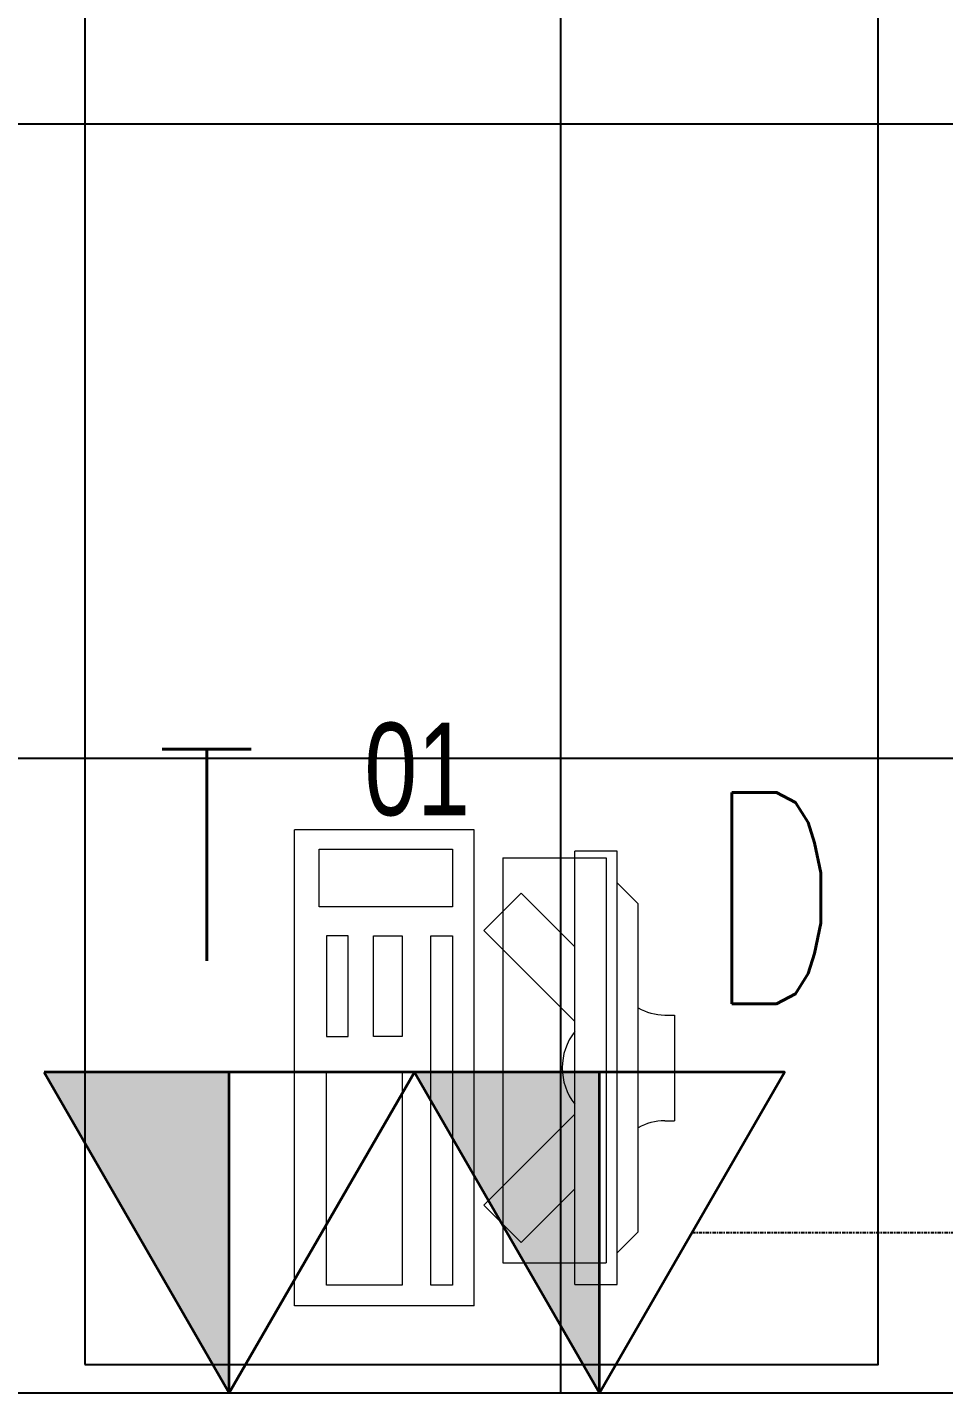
# Model space of a CAD drawing. Extents: x -560814 to 57327, y -29287 to 19916.
# Drawn here: x 30172 to 31038, y -6810 to -5519 of the extents above; entities that cross this region are included whole.
import ezdxf

# ---------------------------------------------------------------- set-up
doc = ezdxf.new("R2010")
doc.units = 0
doc.header["$LTSCALE"] = 0.25
doc.linetypes.add('DASHDOT', pattern=[25.4, 12.7, -6.35, 0, -6.35])
for name, color, linetype, lineweight in [('01-First Floor$0$72_EGR_EQP_TAG', 142, 'Continuous', 5), ('01-First Floor$0$LOADING', 253, 'Continuous', 5), ('01-First Floor$0$Walls', 251, 'Continuous', 5), ('E-LITE-CLNG-CNDT', 6, 'DASHDOT', 35), ('T-DATA-CLNG-COND', 51, 'DASHDOT', 25), ('T-DATA-DEVC-TYPE', 2, 'Continuous', 25), ('T-DATA-WALL @ 100', 33, 'Continuous', 35)]:
    doc.layers.add(name, color=color, linetype=linetype, lineweight=lineweight)
doc.layers.add('01-First Floor$0$FALSE CEILING', color=251, linetype='Continuous')
doc.styles.add('01-First Floor$0$X3G_ENTITY_257CFD', font='swisscl.ttf', dxfattribs={"height": 200})
doc.styles.add('DC_SIMPLEX', font='SIMPLEX.shx', dxfattribs={"width": 0.7})

# ---------------------------------------------------------------- blocks, each defined once
blk = doc.blocks.new('*U29')
blk.add_hatch(color=254).paths.add_polyline_path([(1.75, 3.031), (0, 3.031), (0, 0)])
blk.add_line((0, 0), (0, 3.031))
blk.add_lwpolyline([(1.75, 3.031), (0, 0), (-1.75, 3.031)], close=True)
at = {"layer": 'T-DATA-DEVC-TYPE', "style": 'DC_SIMPLEX', "width": 0.7, "flags": 8}
blk.add_attdef('DC_TYPE', (2.682, 5.634), '', height=2, rotation=360, dxfattribs=at)
blk = doc.blocks.new('*U30')
blk.add_hatch(color=254).paths.add_polyline_path([(1.75, 3.031), (0, 3.031), (0, 0)])
blk.add_line((0, 0), (0, 3.031))
blk.add_lwpolyline([(1.75, 3.031), (0, 0), (-1.75, 3.031)], close=True)
at = {"layer": 'T-DATA-DEVC-TYPE', "style": 'DC_SIMPLEX', "width": 0.7, "flags": 8}
blk.add_attdef('DC_TYPE', (2.682, 5.634), '', height=2, rotation=360, dxfattribs=at)
blk = doc.blocks.new('01-First Floor$0$ITCWLS1-P')
at = {"layer": '01-First Floor$0$LOADING'}
for p, q in [((-0.17, 0.45), (-0.17, 0)), ((-0.17, 0.45), (0, 0.45)), ((0, 0.45), (0, 0)), ((-0.2651, 0.43, 0), (-0.3051, 0.43, 0)), ((-0.3051, 0.43, 0), (-0.3051, 0.02, 0)), ((-0.2651, 0.43, 0), (-0.2651, 0.02, 0)), ((-0.1496, 0.4305), (-0.1291, 0.4305)), ((-0.1291, 0.4305), (-0.1291, 0.4089)), ((-0.197, 0.4094), (-0.295, 0.4094)), ((-0.295, 0.0264), (-0.295, 0.4094)), ((-0.197, 0.0264), (-0.197, 0.4094)), ((-0.3251, 0.38, 0), (-0.3051, 0.4, 0)), ((-0.3251, 0.38, 0), (-0.3251, 0.07, 0)), ((-0.3503, 0.275), (-0.3596, 0.275)), ((-0.3596, 0.175), (-0.3596, 0.275)), ((-0.3503, 0.175), (-0.3596, 0.175)), ((-0.3251, 0.07, 0), (-0.3051, 0.05, 0)), ((-0.197, 0.0264), (-0.295, 0.0264)), ((-0.3051, 0.02, 0), (-0.2651, 0.02, 0)), ((-0.17, 0), (0, 0))]:
    blk.add_line(p, q, dxfattribs=at)
at = {"layer": '01-First Floor$0$LOADING', "extrusion": (2.48281e-10, 3.18408e-10, -1)}
for p, q in [((-0.2651, 0.3395), (-0.2144, 0.3902)), ((-0.1791, 0.3548), (-0.2144, 0.3902)), ((-0.2651, 0.2688), (-0.1791, 0.3548))]:
    blk.add_line(p, q, dxfattribs=at)
at = {"layer": '01-First Floor$0$LOADING', "extrusion": (2.48281e-10, -3.18408e-10, -1)}
for p, q in [((-0.2651, 0.1812), (-0.1791, 0.0952)), ((-0.2651, 0.1105), (-0.2144, 0.0598)), ((-0.1791, 0.0952), (-0.2144, 0.0598))]:
    blk.add_line(p, q, dxfattribs=at)
at = {"layer": '01-First Floor$0$LOADING'}
for points in [[(-0.1291, 0.4089), (-0.1291, 0.1), (-0.1496, 0.1), (-0.1496, 0.4305)], [(-0.1496, 0.1), (-0.1496, 0.1), (-0.1496, 0.1), (-0.1496, 0.1), (-0.1496, 0.1), (-0.1496, 0.1), (-0.1496, 0.1), (-0.1496, 0.1), (-0.1496, 0.1)], [(-0.1496, 0.1), (-0.1496, 0.1), (-0.1496, 0.1), (-0.1496, 0.1), (-0.1496, 0.1), (-0.1496, 0.1), (-0.1496, 0.1), (-0.1496, 0.1), (-0.1496, 0.1), (-0.1496, 0.1), (-0.1496, 0.1), (-0.1496, 0.1), (-0.1496, 0.1), (-0.1496, 0.1), (-0.1496, 0.1), (-0.1496, 0.1), (-0.1496, 0.1), (-0.1496, 0.1)], [(-0.1496, 0.1), (-0.1496, 0.1), (-0.1496, 0.1), (-0.1496, 0.1), (-0.1496, 0.1), (-0.1496, 0.1), (-0.1496, 0.1), (-0.1496, 0.1), (-0.1496, 0.1), (-0.1496, 0.1)], [(-0.1496, 0.1), (-0.1496, 0.1), (-0.1496, 0.1), (-0.1496, 0.1), (-0.1496, 0.1), (-0.1496, 0.1), (-0.1496, 0.1)], [(-0.1496, 0.1), (-0.1496, 0.1), (-0.1496, 0.1), (-0.1496, 0.1), (-0.1496, 0.1), (-0.1496, 0.1), (-0.1496, 0.1), (-0.1496, 0.1), (-0.1496, 0.1), (-0.1496, 0.1)], [(-0.1496, 0.1), (-0.1496, 0.1), (-0.1496, 0.1), (-0.1496, 0.1), (-0.1496, 0.1), (-0.1496, 0.1), (-0.1496, 0.1), (-0.1496, 0.1), (-0.1496, 0.1), (-0.1496, 0.1), (-0.1496, 0.1), (-0.1496, 0.1), (-0.1496, 0.1), (-0.1496, 0.1), (-0.1496, 0.1)], [(-0.1496, 0.1), (-0.1496, 0.1), (-0.1496, 0.1), (-0.1496, 0.1), (-0.1496, 0.1), (-0.1496, 0.1), (-0.1496, 0.1), (-0.1496, 0.1), (-0.1496, 0.1), (-0.1496, 0.1)], [(-0.1496, 0.1), (-0.1496, 0.1), (-0.1496, 0.1), (-0.1496, 0.1), (-0.1496, 0.1), (-0.1496, 0.1), (-0.1496, 0.1), (-0.1496, 0.1), (-0.1496, 0.1), (-0.1496, 0.1)], [(-0.1496, 0.1), (-0.1496, 0.1), (-0.1496, 0.1), (-0.1496, 0.1), (-0.1496, 0.1), (-0.1496, 0.1), (-0.1496, 0.1), (-0.1496, 0.1), (-0.1496, 0.1), (-0.1496, 0.1), (-0.1496, 0.1), (-0.1496, 0.1), (-0.1496, 0.1), (-0.1496, 0.1), (-0.1496, 0.1), (-0.1496, 0.1), (-0.1496, 0.1), (-0.1496, 0.1), (-0.1496, 0.1), (-0.1496, 0.1), (-0.1496, 0.1), (-0.1496, 0.1), (-0.1496, 0.1), (-0.1496, 0.1), (-0.1496, 0.1), (-0.1496, 0.1), (-0.1496, 0.1), (-0.1496, 0.1), (-0.1496, 0.1), (-0.1496, 0.1), (-0.1496, 0.1), (-0.1496, 0.1), (-0.1496, 0.1), (-0.1496, 0.1), (-0.1496, 0.1), (-0.1496, 0.1), (-0.1496, 0.1), (-0.1496, 0.1), (-0.1496, 0.1), (-0.1496, 0.1), (-0.1496, 0.1), (-0.1496, 0.1), (-0.1496, 0.1), (-0.1496, 0.1), (-0.1496, 0.1), (-0.1496, 0.1), (-0.1496, 0.1), (-0.1496, 0.1), (-0.1496, 0.1), (-0.1496, 0.1), (-0.1496, 0.1), (-0.1496, 0.1), (-0.1496, 0.1), (-0.1496, 0.1)], [(-0.1496, 0.1), (-0.1496, 0.1), (-0.1496, 0.1), (-0.1496, 0.1), (-0.1496, 0.1), (-0.1496, 0.1), (-0.1496, 0.1), (-0.1496, 0.1), (-0.1496, 0.1), (-0.1496, 0.1), (-0.1496, 0.1), (-0.1496, 0.1), (-0.1496, 0.1), (-0.1496, 0.1), (-0.1496, 0.1), (-0.1496, 0.1), (-0.1496, 0.1), (-0.1496, 0.1), (-0.1496, 0.1), (-0.1496, 0.1), (-0.1496, 0.1), (-0.1496, 0.1), (-0.1496, 0.1), (-0.1496, 0.1), (-0.1496, 0.1), (-0.1496, 0.1), (-0.1496, 0.1), (-0.1496, 0.1), (-0.1496, 0.1), (-0.1496, 0.1), (-0.1496, 0.1), (-0.1496, 0.1), (-0.1496, 0.1), (-0.1496, 0.1), (-0.1496, 0.1), (-0.1496, 0.1), (-0.1496, 0.1), (-0.1496, 0.1), (-0.1496, 0.1), (-0.1496, 0.1), (-0.1496, 0.1), (-0.1496, 0.1), (-0.1496, 0.1), (-0.1496, 0.1), (-0.1496, 0.1), (-0.1496, 0.1), (-0.1496, 0.1), (-0.1496, 0.1), (-0.1496, 0.1), (-0.1496, 0.1), (-0.1496, 0.1), (-0.1496, 0.1), (-0.1496, 0.1), (-0.1496, 0.1), (-0.1496, 0.1), (-0.1496, 0.1), (-0.1496, 0.1), (-0.1496, 0.1), (-0.1496, 0.1), (-0.1496, 0.1), (-0.1496, 0.1), (-0.1496, 0.1), (-0.1496, 0.1), (-0.1496, 0.1), (-0.1496, 0.1), (-0.1496, 0.1), (-0.1496, 0.1), (-0.1496, 0.1), (-0.1496, 0.1), (-0.1496, 0.1), (-0.1496, 0.1), (-0.1496, 0.1), (-0.1496, 0.1), (-0.1496, 0.1), (-0.1496, 0.1), (-0.1496, 0.1), (-0.1496, 0.1), (-0.1496, 0.1), (-0.1496, 0.1), (-0.1496, 0.1), (-0.1496, 0.1), (-0.1496, 0.1), (-0.1496, 0.1), (-0.1496, 0.1), (-0.1496, 0.1), (-0.1496, 0.1), (-0.1496, 0.1), (-0.1496, 0.1), (-0.1496, 0.1)], [(-0.1496, 0.1), (-0.1496, 0.1), (-0.1496, 0.1), (-0.1496, 0.1), (-0.1496, 0.1), (-0.1496, 0.1), (-0.1496, 0.1), (-0.1496, 0.1), (-0.1496, 0.1), (-0.1496, 0.1), (-0.1496, 0.1), (-0.1496, 0.1)], [(-0.1496, 0.1), (-0.1496, 0.1), (-0.1496, 0.1), (-0.1496, 0.1), (-0.1496, 0.1), (-0.1496, 0.1), (-0.1496, 0.1)], [(-0.1496, 0.1), (-0.1496, 0.1), (-0.1496, 0.1), (-0.1496, 0.1), (-0.1496, 0.1), (-0.1496, 0.1), (-0.1496, 0.1), (-0.1496, 0.1), (-0.1496, 0.1), (-0.1496, 0.1), (-0.1496, 0.1), (-0.1496, 0.1), (-0.1496, 0.1), (-0.1496, 0.1), (-0.1496, 0.1), (-0.1496, 0.1), (-0.1496, 0.1)], [(-0.1496, 0.1), (-0.1496, 0.1), (-0.1496, 0.1), (-0.1496, 0.1), (-0.1496, 0.1), (-0.1496, 0.1), (-0.1496, 0.1), (-0.1496, 0.1), (-0.1496, 0.1), (-0.1496, 0.1), (-0.1496, 0.1), (-0.1496, 0.1), (-0.1496, 0.1), (-0.1496, 0.1), (-0.1496, 0.1), (-0.1496, 0.1), (-0.1496, 0.1), (-0.1496, 0.1), (-0.1496, 0.1), (-0.1496, 0.1), (-0.1496, 0.1), (-0.1496, 0.1), (-0.1496, 0.1), (-0.1496, 0.1), (-0.1496, 0.1), (-0.1496, 0.1), (-0.1496, 0.1), (-0.1496, 0.1), (-0.1496, 0.1), (-0.1496, 0.1), (-0.1496, 0.1), (-0.1496, 0.1), (-0.1496, 0.1), (-0.1496, 0.1), (-0.1496, 0.1), (-0.1496, 0.1), (-0.1496, 0.1), (-0.1496, 0.1), (-0.1496, 0.1), (-0.1496, 0.1), (-0.1496, 0.1), (-0.1496, 0.1), (-0.1496, 0.1), (-0.1496, 0.1), (-0.1496, 0.1), (-0.1496, 0.1), (-0.1496, 0.1), (-0.1496, 0.1), (-0.1496, 0.1), (-0.1496, 0.1), (-0.1496, 0.1), (-0.1496, 0.1), (-0.1496, 0.1), (-0.1496, 0.1), (-0.1496, 0.1), (-0.1496, 0.1), (-0.1496, 0.1), (-0.1496, 0.1), (-0.1496, 0.1), (-0.1496, 0.1), (-0.1496, 0.1), (-0.1496, 0.1), (-0.1496, 0.1), (-0.1496, 0.1), (-0.1496, 0.1), (-0.1496, 0.1), (-0.1496, 0.1), (-0.1496, 0.1), (-0.1496, 0.1), (-0.1496, 0.1), (-0.1496, 0.1), (-0.1496, 0.1), (-0.1496, 0.1), (-0.1496, 0.1), (-0.1496, 0.1), (-0.1496, 0.1), (-0.1496, 0.1), (-0.1496, 0.1), (-0.1496, 0.1), (-0.1496, 0.1), (-0.1496, 0.1), (-0.1496, 0.1), (-0.1496, 0.1), (-0.1496, 0.1), (-0.1496, 0.1), (-0.1496, 0.1), (-0.1496, 0.1), (-0.1496, 0.1), (-0.1496, 0.1), (-0.1496, 0.1), (-0.1496, 0.1), (-0.1496, 0.1), (-0.1496, 0.1), (-0.1496, 0.1), (-0.1496, 0.1), (-0.1496, 0.1), (-0.1496, 0.1), (-0.1496, 0.1), (-0.1496, 0.1), (-0.1496, 0.1), (-0.1496, 0.1), (-0.1496, 0.1), (-0.1496, 0.1), (-0.1496, 0.1), (-0.1496, 0.1), (-0.1496, 0.1), (-0.1496, 0.1), (-0.1496, 0.1), (-0.1496, 0.1), (-0.1496, 0.1), (-0.1496, 0.1)], [(-0.1496, 0.1), (-0.1496, 0.1), (-0.1496, 0.1), (-0.1496, 0.1), (-0.1496, 0.1), (-0.1496, 0.1), (-0.1496, 0.1), (-0.1496, 0.1)]]:
    blk.add_lwpolyline(points, dxfattribs=at)
for points in [[(-0.1019, 0.4305), (-0.0304, 0.4305), (-0.0304, 0.2294), (-0.1019, 0.2294)], [(-0.1019, 0.1954), (-0.0747, 0.1954), (-0.0747, 0.1), (-0.1019, 0.1)], [(-0.0304, 0.1954), (-0.0508, 0.1954), (-0.0508, 0.1), (-0.0304, 0.1)], [(-0.1496, 0.1), (-0.1496, 0.1), (-0.1496, 0.1), (-0.1496, 0.1), (-0.1496, 0.1), (-0.1496, 0.1), (-0.1496, 0.1), (-0.1496, 0.1), (-0.1496, 0.1), (-0.1496, 0.1), (-0.1496, 0.1), (-0.1496, 0.1), (-0.1496, 0.1), (-0.1496, 0.1), (-0.1496, 0.1), (-0.1496, 0.1), (-0.1496, 0.1), (-0.1496, 0.1), (-0.1496, 0.1), (-0.1496, 0.1), (-0.1496, 0.1), (-0.1496, 0.1), (-0.1496, 0.1), (-0.1496, 0.1), (-0.1496, 0.1), (-0.1496, 0.1), (-0.1496, 0.1), (-0.1496, 0.1), (-0.1496, 0.1), (-0.1496, 0.1), (-0.1496, 0.1), (-0.1496, 0.1), (-0.1496, 0.1), (-0.1496, 0.1), (-0.1496, 0.1), (-0.1496, 0.1), (-0.1496, 0.1), (-0.1496, 0.1), (-0.1496, 0.1), (-0.1496, 0.1), (-0.1496, 0.1), (-0.1496, 0.1), (-0.1496, 0.1), (-0.1496, 0.1), (-0.1496, 0.1), (-0.1496, 0.1), (-0.1496, 0.1), (-0.1496, 0.1), (-0.1496, 0.1), (-0.1496, 0.1), (-0.1496, 0.1), (-0.1496, 0.1), (-0.1496, 0.1), (-0.1496, 0.1), (-0.1496, 0.1), (-0.1496, 0.1), (-0.1496, 0.1), (-0.1496, 0.1), (-0.1496, 0.1), (-0.1496, 0.1), (-0.1496, 0.1), (-0.1496, 0.1), (-0.1496, 0.1), (-0.1496, 0.1), (-0.1496, 0.1), (-0.1496, 0.1), (-0.1496, 0.1), (-0.1496, 0.1), (-0.1496, 0.1), (-0.1496, 0.1), (-0.1496, 0.1), (-0.1496, 0.1), (-0.1496, 0.1), (-0.1496, 0.1), (-0.1496, 0.1), (-0.1496, 0.1), (-0.1496, 0.1), (-0.1496, 0.1), (-0.1496, 0.1), (-0.1496, 0.1), (-0.1496, 0.1), (-0.1496, 0.1), (-0.1496, 0.1), (-0.1496, 0.1), (-0.1496, 0.1), (-0.1496, 0.1), (-0.1496, 0.1), (-0.1496, 0.1), (-0.1496, 0.1), (-0.1496, 0.1), (-0.1496, 0.1), (-0.1496, 0.1), (-0.1496, 0.1), (-0.1496, 0.1), (-0.1496, 0.1), (-0.1496, 0.1), (-0.1496, 0.1), (-0.1496, 0.1), (-0.1496, 0.1), (-0.1496, 0.1), (-0.1496, 0.1), (-0.1496, 0.1), (-0.1496, 0.1), (-0.1496, 0.1), (-0.1496, 0.1), (-0.1496, 0.1), (-0.1496, 0.1), (-0.1496, 0.1), (-0.1496, 0.1), (-0.1496, 0.1), (-0.1496, 0.1), (-0.1496, 0.1), (-0.1496, 0.1), (-0.1496, 0.1), (-0.1496, 0.1), (-0.1496, 0.1), (-0.1496, 0.1), (-0.1496, 0.1), (-0.1496, 0.1), (-0.1496, 0.1), (-0.1496, 0.1), (-0.1496, 0.1), (-0.1496, 0.1), (-0.1496, 0.1), (-0.1496, 0.1), (-0.1496, 0.1), (-0.1496, 0.1), (-0.1496, 0.1), (-0.1496, 0.1), (-0.1496, 0.1), (-0.1496, 0.1), (-0.1496, 0.1), (-0.1496, 0.1), (-0.1496, 0.1), (-0.1496, 0.1), (-0.1496, 0.1), (-0.1496, 0.1), (-0.1496, 0.1), (-0.1496, 0.1), (-0.1496, 0.1), (-0.1496, 0.1), (-0.1496, 0.1), (-0.1496, 0.1), (-0.1496, 0.1), (-0.1496, 0.1), (-0.1496, 0.1), (-0.1496, 0.1), (-0.1496, 0.1), (-0.1496, 0.1), (-0.1496, 0.1), (-0.1496, 0.1), (-0.1496, 0.1), (-0.1496, 0.1), (-0.1496, 0.1), (-0.1496, 0.1), (-0.1496, 0.1), (-0.1496, 0.1), (-0.1496, 0.1), (-0.1496, 0.1), (-0.1496, 0.1), (-0.1496, 0.1), (-0.1496, 0.1), (-0.1496, 0.1), (-0.1496, 0.1), (-0.1496, 0.1), (-0.1496, 0.1), (-0.1496, 0.1), (-0.1496, 0.1), (-0.1496, 0.1), (-0.1496, 0.1), (-0.1496, 0.1), (-0.1496, 0.1), (-0.1496, 0.1), (-0.1496, 0.1), (-0.1496, 0.1), (-0.1496, 0.1), (-0.1496, 0.1), (-0.1496, 0.1), (-0.1496, 0.1), (-0.1496, 0.1), (-0.1496, 0.1), (-0.1496, 0.1), (-0.1496, 0.1), (-0.1496, 0.1), (-0.1496, 0.1), (-0.1496, 0.1), (-0.1496, 0.1), (-0.1496, 0.1), (-0.1496, 0.1), (-0.1496, 0.1), (-0.1496, 0.1), (-0.1496, 0.1), (-0.1496, 0.1), (-0.1496, 0.1), (-0.1496, 0.1), (-0.1496, 0.1), (-0.1496, 0.1), (-0.1496, 0.1), (-0.1496, 0.1), (-0.1496, 0.1), (-0.1496, 0.1), (-0.1496, 0.1), (-0.1496, 0.1), (-0.1496, 0.1), (-0.1496, 0.1), (-0.1496, 0.1), (-0.1496, 0.1), (-0.1496, 0.1), (-0.1496, 0.1), (-0.1496, 0.1), (-0.1496, 0.1), (-0.1496, 0.1), (-0.1496, 0.1), (-0.1496, 0.1), (-0.1496, 0.1), (-0.1496, 0.1), (-0.1496, 0.1), (-0.1496, 0.1), (-0.1496, 0.1), (-0.1496, 0.1), (-0.1496, 0.1), (-0.1496, 0.1), (-0.1496, 0.1), (-0.1496, 0.1), (-0.1496, 0.1), (-0.1496, 0.1), (-0.1496, 0.1), (-0.1496, 0.1), (-0.1496, 0.1), (-0.1496, 0.1), (-0.1496, 0.1), (-0.1496, 0.1), (-0.1496, 0.1), (-0.1496, 0.1), (-0.1496, 0.1), (-0.1496, 0.1), (-0.1496, 0.1), (-0.1496, 0.1), (-0.1496, 0.1), (-0.1496, 0.1), (-0.1496, 0.1), (-0.1496, 0.1), (-0.1496, 0.1), (-0.1496, 0.1), (-0.1496, 0.1), (-0.1496, 0.1), (-0.1496, 0.1), (-0.1496, 0.1), (-0.1496, 0.1), (-0.1496, 0.1), (-0.1496, 0.1), (-0.1496, 0.1), (-0.1496, 0.1), (-0.1496, 0.1), (-0.1496, 0.1), (-0.1496, 0.1), (-0.1496, 0.1), (-0.1496, 0.1), (-0.1496, 0.1), (-0.1496, 0.1), (-0.1496, 0.1), (-0.1496, 0.1), (-0.1496, 0.1), (-0.1496, 0.1), (-0.1496, 0.1), (-0.1496, 0.1), (-0.1496, 0.1), (-0.1496, 0.1), (-0.1496, 0.1), (-0.1496, 0.1), (-0.1496, 0.1), (-0.1496, 0.1), (-0.1496, 0.1), (-0.1496, 0.1), (-0.1496, 0.1), (-0.1496, 0.1), (-0.1496, 0.1)], [(-0.1496, 0.1), (-0.1496, 0.1), (-0.1496, 0.1), (-0.1496, 0.1), (-0.1496, 0.1), (-0.1496, 0.1), (-0.1496, 0.1), (-0.1496, 0.1), (-0.1496, 0.1), (-0.1496, 0.1), (-0.1496, 0.1), (-0.1496, 0.1), (-0.1496, 0.1), (-0.1496, 0.1), (-0.1496, 0.1), (-0.1496, 0.1), (-0.1496, 0.1), (-0.1496, 0.1), (-0.1496, 0.1), (-0.1496, 0.1), (-0.1496, 0.1), (-0.1496, 0.1), (-0.1496, 0.1), (-0.1496, 0.1), (-0.1496, 0.1), (-0.1496, 0.1), (-0.1496, 0.1), (-0.1496, 0.1), (-0.1496, 0.1), (-0.1496, 0.1), (-0.1496, 0.1), (-0.1496, 0.1), (-0.1496, 0.1), (-0.1496, 0.1), (-0.1496, 0.1), (-0.1496, 0.1), (-0.1496, 0.1), (-0.1496, 0.1), (-0.1496, 0.1), (-0.1496, 0.1), (-0.1496, 0.1), (-0.1496, 0.1), (-0.1496, 0.1), (-0.1496, 0.1), (-0.1496, 0.1), (-0.1496, 0.1), (-0.1496, 0.1), (-0.1496, 0.1), (-0.1496, 0.1), (-0.1496, 0.1), (-0.1496, 0.1), (-0.1496, 0.1), (-0.1496, 0.1), (-0.1496, 0.1), (-0.1496, 0.1), (-0.1496, 0.1), (-0.1496, 0.1), (-0.1496, 0.1), (-0.1496, 0.1), (-0.1496, 0.1), (-0.1496, 0.1), (-0.1496, 0.1), (-0.1496, 0.1), (-0.1496, 0.1), (-0.1496, 0.1), (-0.1496, 0.1), (-0.1496, 0.1), (-0.1496, 0.1), (-0.1496, 0.1), (-0.1496, 0.1), (-0.1496, 0.1), (-0.1496, 0.1), (-0.1496, 0.1), (-0.1496, 0.1), (-0.1496, 0.1), (-0.1496, 0.1), (-0.1496, 0.1), (-0.1496, 0.1), (-0.1496, 0.1), (-0.1496, 0.1), (-0.1496, 0.1), (-0.1496, 0.1), (-0.1496, 0.1), (-0.1496, 0.1), (-0.1496, 0.1), (-0.1496, 0.1), (-0.1496, 0.1), (-0.1496, 0.1), (-0.1496, 0.1), (-0.1496, 0.1), (-0.1496, 0.1), (-0.1496, 0.1), (-0.1496, 0.1), (-0.1496, 0.1), (-0.1496, 0.1), (-0.1496, 0.1), (-0.1496, 0.1), (-0.1496, 0.1), (-0.1496, 0.1), (-0.1496, 0.1), (-0.1496, 0.1), (-0.1496, 0.1), (-0.1496, 0.1), (-0.1496, 0.1), (-0.1496, 0.1), (-0.1496, 0.1), (-0.1496, 0.1), (-0.1496, 0.1), (-0.1496, 0.1), (-0.1496, 0.1), (-0.1496, 0.1), (-0.1496, 0.1), (-0.1496, 0.1), (-0.1496, 0.1), (-0.1496, 0.1), (-0.1496, 0.1), (-0.1496, 0.1), (-0.1496, 0.1), (-0.1496, 0.1), (-0.1496, 0.1), (-0.1496, 0.1), (-0.1496, 0.1), (-0.1496, 0.1), (-0.1496, 0.1), (-0.1496, 0.1), (-0.1496, 0.1), (-0.1496, 0.1), (-0.1496, 0.1), (-0.1496, 0.1), (-0.1496, 0.1), (-0.1496, 0.1), (-0.1496, 0.1), (-0.1496, 0.1), (-0.1496, 0.1), (-0.1496, 0.1), (-0.1496, 0.1), (-0.1496, 0.1), (-0.1496, 0.1), (-0.1496, 0.1), (-0.1496, 0.1), (-0.1496, 0.1), (-0.1496, 0.1), (-0.1496, 0.1), (-0.1496, 0.1), (-0.1496, 0.1), (-0.1496, 0.1), (-0.1496, 0.1), (-0.1496, 0.1), (-0.1496, 0.1), (-0.1496, 0.1), (-0.1496, 0.1), (-0.1496, 0.1), (-0.1496, 0.1), (-0.1496, 0.1), (-0.1496, 0.1), (-0.1496, 0.1), (-0.1496, 0.1), (-0.1496, 0.1), (-0.1496, 0.1), (-0.1496, 0.1), (-0.1496, 0.1), (-0.1496, 0.1), (-0.1496, 0.1), (-0.1496, 0.1), (-0.1496, 0.1), (-0.1496, 0.1), (-0.1496, 0.1), (-0.1496, 0.1), (-0.1496, 0.1), (-0.1496, 0.1), (-0.1496, 0.1), (-0.1496, 0.1), (-0.1496, 0.1), (-0.1496, 0.1), (-0.1496, 0.1), (-0.1496, 0.1), (-0.1496, 0.1), (-0.1496, 0.1), (-0.1496, 0.1), (-0.1496, 0.1), (-0.1496, 0.1), (-0.1496, 0.1), (-0.1496, 0.1), (-0.1496, 0.1), (-0.1496, 0.1), (-0.1496, 0.1), (-0.1496, 0.1), (-0.1496, 0.1), (-0.1496, 0.1), (-0.1496, 0.1), (-0.1496, 0.1), (-0.1496, 0.1), (-0.1496, 0.1), (-0.1496, 0.1), (-0.1496, 0.1), (-0.1496, 0.1), (-0.1496, 0.1), (-0.1496, 0.1), (-0.1496, 0.1), (-0.1496, 0.1), (-0.1496, 0.1), (-0.1496, 0.1), (-0.1496, 0.1), (-0.1496, 0.1), (-0.1496, 0.1), (-0.1496, 0.1), (-0.1496, 0.1), (-0.1496, 0.1), (-0.1496, 0.1), (-0.1496, 0.1), (-0.1496, 0.1), (-0.1496, 0.1), (-0.1496, 0.1), (-0.1496, 0.1)], [(-0.1496, 0.1), (-0.1496, 0.1), (-0.1496, 0.1), (-0.1496, 0.1), (-0.1496, 0.1), (-0.1496, 0.1), (-0.1496, 0.1), (-0.1496, 0.1), (-0.1496, 0.1), (-0.1496, 0.1), (-0.1496, 0.1), (-0.1496, 0.1), (-0.1496, 0.1), (-0.1496, 0.1), (-0.1496, 0.1), (-0.1496, 0.1), (-0.1496, 0.1), (-0.1496, 0.1), (-0.1496, 0.1), (-0.1496, 0.1), (-0.1496, 0.1), (-0.1496, 0.1), (-0.1496, 0.1), (-0.1496, 0.1), (-0.1496, 0.1), (-0.1496, 0.1), (-0.1496, 0.1), (-0.1496, 0.1), (-0.1496, 0.1), (-0.1496, 0.1), (-0.1496, 0.1), (-0.1496, 0.1), (-0.1496, 0.1), (-0.1496, 0.1), (-0.1496, 0.1), (-0.1496, 0.1), (-0.1496, 0.1), (-0.1496, 0.1), (-0.1496, 0.1), (-0.1496, 0.1), (-0.1496, 0.1), (-0.1496, 0.1), (-0.1496, 0.1), (-0.1496, 0.1), (-0.1496, 0.1), (-0.1496, 0.1), (-0.1496, 0.1), (-0.1496, 0.1), (-0.1496, 0.1), (-0.1496, 0.1), (-0.1496, 0.1), (-0.1496, 0.1), (-0.1496, 0.1), (-0.1496, 0.1), (-0.1496, 0.1), (-0.1496, 0.1), (-0.1496, 0.1), (-0.1496, 0.1), (-0.1496, 0.1), (-0.1496, 0.1), (-0.1496, 0.1), (-0.1496, 0.1), (-0.1496, 0.1), (-0.1496, 0.1), (-0.1496, 0.1), (-0.1496, 0.1), (-0.1496, 0.1), (-0.1496, 0.1), (-0.1496, 0.1), (-0.1496, 0.1), (-0.1496, 0.1), (-0.1496, 0.1), (-0.1496, 0.1), (-0.1496, 0.1), (-0.1496, 0.1), (-0.1496, 0.1), (-0.1496, 0.1), (-0.1496, 0.1), (-0.1496, 0.1), (-0.1496, 0.1), (-0.1496, 0.1), (-0.1496, 0.1), (-0.1496, 0.1), (-0.1496, 0.1), (-0.1496, 0.1), (-0.1496, 0.1), (-0.1496, 0.1), (-0.1496, 0.1), (-0.1496, 0.1), (-0.1496, 0.1), (-0.1496, 0.1), (-0.1496, 0.1), (-0.1496, 0.1), (-0.1496, 0.1), (-0.1496, 0.1), (-0.1496, 0.1), (-0.1496, 0.1), (-0.1496, 0.1), (-0.1496, 0.1), (-0.1496, 0.1), (-0.1496, 0.1), (-0.1496, 0.1), (-0.1496, 0.1), (-0.1496, 0.1), (-0.1496, 0.1), (-0.1496, 0.1), (-0.1496, 0.1), (-0.1496, 0.1), (-0.1496, 0.1), (-0.1496, 0.1), (-0.1496, 0.1), (-0.1496, 0.1), (-0.1496, 0.1), (-0.1496, 0.1), (-0.1496, 0.1), (-0.1496, 0.1), (-0.1496, 0.1), (-0.1496, 0.1), (-0.1496, 0.1), (-0.1496, 0.1), (-0.1496, 0.1), (-0.1496, 0.1), (-0.1496, 0.1), (-0.1496, 0.1), (-0.1496, 0.1), (-0.1496, 0.1), (-0.1496, 0.1), (-0.1496, 0.1), (-0.1496, 0.1), (-0.1496, 0.1), (-0.1496, 0.1), (-0.1496, 0.1), (-0.1496, 0.1), (-0.1496, 0.1), (-0.1496, 0.1), (-0.1496, 0.1), (-0.1496, 0.1), (-0.1496, 0.1), (-0.1496, 0.1), (-0.1496, 0.1), (-0.1496, 0.1), (-0.1496, 0.1), (-0.1496, 0.1), (-0.1496, 0.1), (-0.1496, 0.1), (-0.1496, 0.1), (-0.1496, 0.1), (-0.1496, 0.1), (-0.1496, 0.1), (-0.1496, 0.1), (-0.1496, 0.1), (-0.1496, 0.1), (-0.1496, 0.1), (-0.1496, 0.1), (-0.1496, 0.1), (-0.1496, 0.1), (-0.1496, 0.1), (-0.1496, 0.1), (-0.1496, 0.1), (-0.1496, 0.1), (-0.1496, 0.1), (-0.1496, 0.1), (-0.1496, 0.1), (-0.1496, 0.1), (-0.1496, 0.1), (-0.1496, 0.1), (-0.1496, 0.1), (-0.1496, 0.1), (-0.1496, 0.1), (-0.1496, 0.1), (-0.1496, 0.1), (-0.1496, 0.1), (-0.1496, 0.1), (-0.1496, 0.1), (-0.1496, 0.1), (-0.1496, 0.1), (-0.1496, 0.1), (-0.1496, 0.1), (-0.1496, 0.1), (-0.1496, 0.1), (-0.1496, 0.1), (-0.1496, 0.1), (-0.1496, 0.1), (-0.1496, 0.1), (-0.1496, 0.1), (-0.1496, 0.1), (-0.1496, 0.1), (-0.1496, 0.1), (-0.1496, 0.1), (-0.1496, 0.1), (-0.1496, 0.1), (-0.1496, 0.1), (-0.1496, 0.1), (-0.1496, 0.1), (-0.1496, 0.1), (-0.1496, 0.1), (-0.1496, 0.1), (-0.1496, 0.1), (-0.1496, 0.1), (-0.1496, 0.1), (-0.1496, 0.1), (-0.1496, 0.1), (-0.1496, 0.1), (-0.1496, 0.1), (-0.1496, 0.1), (-0.1496, 0.1), (-0.1496, 0.1), (-0.1496, 0.1), (-0.1496, 0.1), (-0.1496, 0.1), (-0.1496, 0.1), (-0.1496, 0.1), (-0.1496, 0.1), (-0.1496, 0.1), (-0.1496, 0.1), (-0.1496, 0.1), (-0.1496, 0.1), (-0.1496, 0.1), (-0.1496, 0.1)], [(-0.1496, 0.0727), (-0.0236, 0.0727), (-0.0236, 0.0182), (-0.1496, 0.0182)]]:
    blk.add_lwpolyline(points, close=True, dxfattribs=at)
for centre, radius, start, end in [((-0.3503, 0.325), 0.05, 270, 300.3093), ((-0.3089, 0.225), 0.0556, 321.9431, 38.0569), ((-0.3503, 0.125), 0.05, 59.6907, 90)]:
    blk.add_arc(centre, radius, start, end, dxfattribs=at)
blk = doc.blocks.new('01-First Floor')
at = {"layer": '01-First Floor$0$FALSE CEILING', "linetype": 'Continuous'}
for p, q in [((30676, -6810), (30676, -2810)), ((29476, -5610), (32976, -5610)), ((29476, -6210), (32976, -6210))]:
    blk.add_line(p, q, dxfattribs=at)
at = {"layer": '01-First Floor$0$FALSE CEILING'}
blk.add_lwpolyline([(29476, -6810), (32976, -6810), (32976, -2810), (29476, -2810)], close=True, dxfattribs=at)
at = {"layer": '01-First Floor$0$FALSE CEILING', "elevation": -0.1}
blk.add_lwpolyline([(30226, -6783.2), (30976, -6783.2), (30976, -5283.2), (30226, -5283.2)], close=True, dxfattribs=at)
at = {"layer": '01-First Floor$0$LOADING', "elevation": -0.1}
blk.add_lwpolyline([(30226, -6783.2), (30976, -6783.2), (30976, -5283.2), (30226, -5283.2)], close=True, dxfattribs=at)
at = {"layer": '01-First Floor$0$Walls'}
blk.add_line((29476, -6810), (31896, -6810), dxfattribs=at)
at = {"layer": '01-First Floor$0$LOADING', "extrusion": (-8.01373e-06, -1.93993e-16, 1), "xscale": 1000.000000000016, "yscale": 1000.000000000016, "zscale": 1000.000000000016, "rotation": 180}
blk.add_blockref('01-First Floor$0$ITCWLS1-P', (30424.1, -6277.8, -0.3), dxfattribs=at)
at = {"layer": '01-First Floor$0$72_EGR_EQP_TAG', "insert": (30540.2, -6176.4, -0.1), "char_height": 87.47, "attachment_point": 2, "style": '01-First Floor$0$X3G_ENTITY_257CFD'}
blk.add_mtext('01', dxfattribs=at)

msp = doc.modelspace()

# ---------------------------------------------------------------- linework, layer by layer
at = {"layer": 'T-DATA-CLNG-COND'}
msp.add_lwpolyline([(30800.1, -6658.4), (33126, -6658.4)], dxfattribs=at)

# ---------------------------------------------------------------- block references
at = {"layer": 'E-LITE-CLNG-CNDT'}
msp.add_blockref('01-First Floor', (0, 0), dxfattribs=at)
at = {"layer": 'T-DATA-WALL @ 100'}
ref = msp.add_blockref('*U30', (30362.6, -6810), dxfattribs=dict(at, xscale=-100, yscale=100, zscale=100))
ref.add_attrib('DC_TYPE', 'T', (30293.2, -6401.5), dxfattribs={"layer": 'T-DATA-DEVC-TYPE', "height": 200, "style": 'DC_SIMPLEX', "width": 0.7, "flags": 8})
ref = msp.add_blockref('*U29', (30712.6, -6810), dxfattribs=dict(at, xscale=-100, yscale=100, zscale=100))
ref.add_attrib('DC_TYPE', 'D', (30813.9, -6442.2, 0), dxfattribs={"layer": 'T-DATA-DEVC-TYPE', "height": 200, "style": 'DC_SIMPLEX', "width": 0.7, "flags": 8})

doc.saveas('drawing.dxf')
